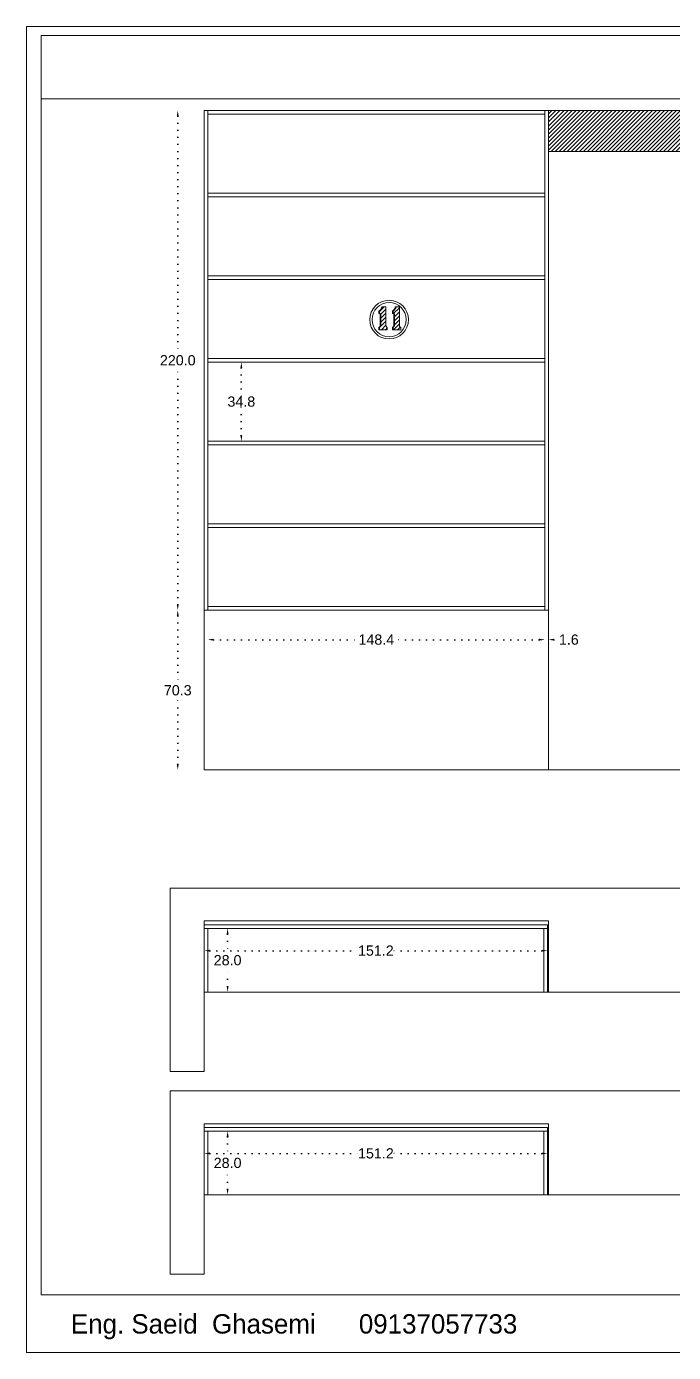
# Model space of a CAD drawing. Header units: inches. Extents: x -212 to 2684, y -258 to 1343.
# Drawn here: x 931 to 1216, y -258 to 326 of the extents above; entities that cross this region are included whole.
import ezdxf

# ---------------------------------------------------------------- set-up
doc = ezdxf.new("R2010")
doc.units = ezdxf.units.IN
doc.header["$MEASUREMENT"] = 0
doc.linetypes.add('ACAD_ISO07W100', pattern=[3, 0, -3])
doc.styles.get("Standard").update_dxf_attribs({"font": 'arial.ttf'})
doc.dimstyles.get("Standard").update_dxf_attribs({"dimtxt": 4.5, "dimasz": 2.5, "dimexe": 0.18, "dimexo": 0.0625, "dimgap": 0.09, "dimtad": 0, "dimtih": 1, "dimtoh": 1, "dimdec": 1, "dimzin": 0, "dimdsep": 46, "dimtxsty": 'Standard', "dimcen": 0.09, "dimse1": 1, "dimse2": 1, "dimadec": 0, "dimazin": 0, "dimtfac": 1, "dimtdec": 1, "dimtofl": 0, "dimtmove": 0, "dimatfit": 3, "dimfxl": 1, "dimtolj": 1, "dimtzin": 0, "dimarcsym": 0})
pattern_1 = [(45, (4126.0049, -1005.8881), (-0.8838835, 0.8838835), [])]

# ---------------------------------------------------------------- blocks, each defined once
blk = doc.blocks.new('*D19')
at = {"color": 0, "linetype": 'ACAD_ISO07W100', "lineweight": -2, "transparency": 16777216}
for p, q in [((1019.34, -73.57), (1019.34, -82.68)), ((1019.34, -96.57), (1019.34, -87.46))]:
    blk.add_line(p, q, dxfattribs=at)
at = {"color": 0, "transparency": 16777216}
for points in [[(1018.92, -73.57), (1019.76, -73.57), (1019.34, -71.07)], [(1018.92, -96.57), (1019.76, -96.57), (1019.34, -99.07)]]:
    blk.add_solid(points, dxfattribs=at)
at = {"layer": 'Defpoints', "color": 0, "transparency": 16777216}
for p in [(1014.02, -71.07), (1019.34, -71.07), (1010.62, -99.07)]:
    blk.add_point(p, dxfattribs=at)
at = {"color": 0, "lineweight": 20, "transparency": 16777216, "insert": (1019.34, -85.07), "char_height": 4.5, "attachment_point": 5}
blk.add_mtext('\\A1;28.0', dxfattribs=at)
blk = doc.blocks.new('*D33')
at = {"color": 0, "linetype": 'ACAD_ISO07W100', "lineweight": -2, "transparency": 16777216}
for p, q in [((997.39, 66.56), (997.39, 36.15)), ((997.39, 1.26), (997.39, 31.37))]:
    blk.add_line(p, q, dxfattribs=at)
at = {"color": 0, "transparency": 16777216}
for points in [[(996.97, 66.56), (997.81, 66.56), (997.39, 69.06)], [(996.97, 1.26), (997.81, 1.26), (997.39, -1.24)]]:
    blk.add_solid(points, dxfattribs=at)
at = {"layer": 'Defpoints', "color": 0, "transparency": 16777216}
for p in [(997.39, 69.06), (1009.02, 69.06), (1009.02, -1.24)]:
    blk.add_point(p, dxfattribs=at)
at = {"color": 0, "lineweight": 20, "transparency": 16777216, "insert": (997.39, 33.76), "char_height": 4.5, "attachment_point": 5}
blk.add_mtext('\\A1;70.3', dxfattribs=at)
blk = doc.blocks.new('*D35')
at = {"color": 0, "linetype": 'ACAD_ISO07W100', "lineweight": -2, "transparency": 16777216}
for p, q in [((997.39, 286.56), (997.39, 181.45)), ((997.39, 71.56), (997.39, 176.67))]:
    blk.add_line(p, q, dxfattribs=at)
at = {"color": 0, "transparency": 16777216}
for points in [[(996.97, 286.56), (997.81, 286.56), (997.39, 289.06)], [(996.97, 71.56), (997.81, 71.56), (997.39, 69.06)]]:
    blk.add_solid(points, dxfattribs=at)
at = {"layer": 'Defpoints', "color": 0, "transparency": 16777216}
for p in [(1009.02, 289.06), (997.39, 69.06), (1009.02, 69.06)]:
    blk.add_point(p, dxfattribs=at)
at = {"color": 0, "lineweight": 20, "transparency": 16777216, "insert": (997.39, 179.06), "char_height": 4.5, "attachment_point": 5}
blk.add_mtext('\\A1;220.0', dxfattribs=at)
blk = doc.blocks.new('*D116')
at = {"color": 0, "linetype": 'ACAD_ISO07W100', "lineweight": -2, "transparency": 16777216}
for p, q in [((1011.52, -80.85), (1077.17, -80.85)), ((1157.72, -80.85), (1092.07, -80.85))]:
    blk.add_line(p, q, dxfattribs=at)
at = {"color": 0, "transparency": 16777216}
for points in [[(1011.52, -80.44), (1011.52, -81.27), (1009.02, -80.85)], [(1157.72, -80.44), (1157.72, -81.27), (1160.22, -80.85)]]:
    blk.add_solid(points, dxfattribs=at)
at = {"layer": 'Defpoints', "color": 0, "transparency": 16777216}
for p in [(1009.02, -71.07), (1160.22, -71.07), (1009.02, -80.85)]:
    blk.add_point(p, dxfattribs=at)
at = {"color": 0, "lineweight": 20, "transparency": 16777216, "insert": (1084.62, -80.85), "char_height": 4.5, "attachment_point": 5}
blk.add_mtext('\\A1;151.2', dxfattribs=at)
blk = doc.blocks.new('*D179')
at = {"color": 0, "linetype": 'ACAD_ISO07W100', "lineweight": -2, "transparency": 16777216}
for p, q in [((997.39, 66.56), (997.39, 36.15)), ((997.39, 1.26), (997.39, 31.37))]:
    blk.add_line(p, q, dxfattribs=at)
at = {"color": 0, "transparency": 16777216}
for points in [[(996.97, 66.56), (997.81, 66.56), (997.39, 69.06)], [(996.97, 1.26), (997.81, 1.26), (997.39, -1.24)]]:
    blk.add_solid(points, dxfattribs=at)
at = {"layer": 'Defpoints', "color": 0, "transparency": 16777216}
for p in [(997.39, 69.06), (1009.02, 69.06), (1009.02, -1.24)]:
    blk.add_point(p, dxfattribs=at)
at = {"color": 0, "lineweight": 20, "transparency": 16777216, "insert": (997.39, 33.76), "char_height": 4.5, "attachment_point": 5}
blk.add_mtext('\\A1;70.3', dxfattribs=at)
blk = doc.blocks.new('*D181')
at = {"color": 0, "linetype": 'ACAD_ISO07W100', "lineweight": -2, "transparency": 16777216}
for p, q in [((997.39, 286.56), (997.39, 181.45)), ((997.39, 71.56), (997.39, 176.67))]:
    blk.add_line(p, q, dxfattribs=at)
at = {"color": 0, "transparency": 16777216}
for points in [[(996.97, 286.56), (997.81, 286.56), (997.39, 289.06)], [(996.97, 71.56), (997.81, 71.56), (997.39, 69.06)]]:
    blk.add_solid(points, dxfattribs=at)
at = {"layer": 'Defpoints', "color": 0, "transparency": 16777216}
for p in [(1009.02, 289.06), (997.39, 69.06), (1009.02, 69.06)]:
    blk.add_point(p, dxfattribs=at)
at = {"color": 0, "lineweight": 20, "transparency": 16777216, "insert": (997.39, 179.06), "char_height": 4.5, "attachment_point": 5}
blk.add_mtext('\\A1;220.0', dxfattribs=at)
blk = doc.blocks.new('*D180')
at = {"color": 0, "linetype": 'ACAD_ISO07W100', "lineweight": -2, "transparency": 16777216}
for p, q in [((1013.12, 56.07), (1077.36, 56.07)), ((1156.52, 56.07), (1092.28, 56.07))]:
    blk.add_line(p, q, dxfattribs=at)
at = {"color": 0, "transparency": 16777216}
for points in [[(1013.12, 56.49), (1013.12, 55.65), (1010.62, 56.07)], [(1156.52, 56.49), (1156.52, 55.65), (1159.02, 56.07)]]:
    blk.add_solid(points, dxfattribs=at)
at = {"layer": 'Defpoints', "color": 0, "transparency": 16777216}
for p in [(1010.62, 69.06), (1159.02, 69.06), (1010.62, 56.07)]:
    blk.add_point(p, dxfattribs=at)
at = {"color": 0, "lineweight": 20, "transparency": 16777216, "insert": (1084.82, 56.07), "char_height": 4.5, "attachment_point": 5}
blk.add_mtext('\\A1;148.4', dxfattribs=at)
blk = doc.blocks.new('*D182')
at = {"color": 0, "linetype": 'ACAD_ISO07W100', "lineweight": -2, "transparency": 16777216}
for p, q in [((1156.52, 56.07), (1154.02, 56.07)), ((1163.12, 56.07), (1165.62, 56.07))]:
    blk.add_line(p, q, dxfattribs=at)
at = {"color": 0, "transparency": 16777216}
for points in [[(1156.52, 56.49), (1156.52, 55.65), (1159.02, 56.07)], [(1163.12, 56.49), (1163.12, 55.65), (1160.62, 56.07)]]:
    blk.add_solid(points, dxfattribs=at)
at = {"layer": 'Defpoints', "color": 0, "transparency": 16777216}
for p in [(1159.02, 69.06), (1160.62, 56.07), (1160.62, -1.24)]:
    blk.add_point(p, dxfattribs=at)
at = {"color": 0, "lineweight": 20, "transparency": 16777216, "insert": (1169.59, 56.07), "char_height": 4.5, "attachment_point": 5}
blk.add_mtext('\\A1;1.6', dxfattribs=at)
blk = doc.blocks.new('*D183')
at = {"color": 0, "linetype": 'ACAD_ISO07W100', "lineweight": -2, "transparency": 16777216}
for p, q in [((1025.38, 175.76), (1025.38, 163.25)), ((1025.38, 145.96), (1025.38, 158.47))]:
    blk.add_line(p, q, dxfattribs=at)
at = {"color": 0, "transparency": 16777216}
for points in [[(1024.97, 175.76), (1025.8, 175.76), (1025.38, 178.26)], [(1024.97, 145.96), (1025.8, 145.96), (1025.38, 143.46)]]:
    blk.add_solid(points, dxfattribs=at)
at = {"layer": 'Defpoints', "color": 0, "transparency": 16777216}
for p in [(1084.82, 178.26), (1025.38, 143.46), (1084.82, 143.46)]:
    blk.add_point(p, dxfattribs=at)
at = {"color": 0, "lineweight": 20, "transparency": 16777216, "insert": (1025.38, 160.86), "char_height": 4.5, "attachment_point": 5}
blk.add_mtext('\\A1;34.8', dxfattribs=at)
blk = doc.blocks.new('*D186')
at = {"color": 0, "linetype": 'ACAD_ISO07W100', "lineweight": -2, "transparency": 16777216}
for p, q in [((1019.34, -162.82), (1019.34, -171.93)), ((1019.34, -185.82), (1019.34, -176.71))]:
    blk.add_line(p, q, dxfattribs=at)
at = {"color": 0, "transparency": 16777216}
for points in [[(1018.92, -162.82), (1019.76, -162.82), (1019.34, -160.32)], [(1018.92, -185.82), (1019.76, -185.82), (1019.34, -188.32)]]:
    blk.add_solid(points, dxfattribs=at)
at = {"layer": 'Defpoints', "color": 0, "transparency": 16777216}
for p in [(1014.02, -160.32), (1019.34, -160.32), (1010.62, -188.32)]:
    blk.add_point(p, dxfattribs=at)
at = {"color": 0, "lineweight": 20, "transparency": 16777216, "insert": (1019.34, -174.32), "char_height": 4.5, "attachment_point": 5}
blk.add_mtext('\\A1;28.0', dxfattribs=at)
blk = doc.blocks.new('*D185')
at = {"color": 0, "linetype": 'ACAD_ISO07W100', "lineweight": -2, "transparency": 16777216}
for p, q in [((1011.52, -170.11), (1077.17, -170.11)), ((1157.72, -170.11), (1092.07, -170.11))]:
    blk.add_line(p, q, dxfattribs=at)
at = {"color": 0, "transparency": 16777216}
for points in [[(1011.52, -169.69), (1011.52, -170.52), (1009.02, -170.11)], [(1157.72, -169.69), (1157.72, -170.52), (1160.22, -170.11)]]:
    blk.add_solid(points, dxfattribs=at)
at = {"layer": 'Defpoints', "color": 0, "transparency": 16777216}
for p in [(1009.02, -160.32), (1160.22, -160.32), (1009.02, -170.11)]:
    blk.add_point(p, dxfattribs=at)
at = {"color": 0, "lineweight": 20, "transparency": 16777216, "insert": (1084.62, -170.11), "char_height": 4.5, "attachment_point": 5}
blk.add_mtext('\\A1;151.2', dxfattribs=at)

msp = doc.modelspace()

# ---------------------------------------------------------------- hatches: boundary and pattern name
at = {"lineweight": 20}
h = msp.add_hatch(dxfattribs=at)
h.set_pattern_fill('ANSI31', color=256, scale=10)
h.set_pattern_definition([(45, (827.1378, 0), (-0.8838835, 0.8838835), [])])
h.paths.add_polyline_path([(1223.92, 289.06), (1160.62, 289.06), (1160.62, 271.06), (1223.92, 271.06)])
h.paths.add_polyline_path([(1561.92, 289.06), (1497.02, 289.06), (1497.02, 269.86), (1561.92, 269.86)])
h = msp.add_hatch(dxfattribs=at)
h.set_pattern_fill('ANSI31', color=256, scale=10)
h.set_pattern_definition(pattern_1)
h.paths.add_polyline_path([(1089.49, 193.68), (1089.42, 193.72), (1089.35, 193.76), (1089.28, 193.82), (1089.22, 193.88), (1089.17, 193.94), (1089.13, 194.01), (1089.1, 194.09), (1089.07, 194.17), (1089.06, 194.25), (1089.05, 194.34), (1089.05, 202.62), (1087.5, 202.62), (1087.47, 202.43), (1087.43, 202.24), (1087.38, 202.05), (1087.31, 201.87), (1087.22, 201.7), (1087.12, 201.53), (1087, 201.37), (1086.87, 201.23), (1086.73, 201.1), (1086.58, 200.97), (1086.41, 200.87), (1086.24, 200.77), (1086.24, 199.6), (1086.58, 199.6), (1086.84, 199.58), (1086.84, 194.37), (1086.83, 194.29), (1086.81, 194.21), (1086.78, 194.13), (1086.75, 194.06), (1086.7, 193.99), (1086.65, 193.93), (1086.6, 193.87), (1086.53, 193.82), (1086.47, 193.77), (1086.4, 193.73), (1086.32, 193.7), (1086.24, 193.68), (1086.24, 192.49), (1089.65, 192.49), (1089.65, 193.64), (1089.57, 193.66)])
h = msp.add_hatch(dxfattribs=at)
h.set_pattern_fill('ANSI31', color=256, scale=10)
h.set_pattern_definition(pattern_1)
h.paths.add_polyline_path([(1095.42, 193.68), (1095.35, 193.72), (1095.27, 193.76), (1095.21, 193.82), (1095.15, 193.88), (1095.1, 193.94), (1095.06, 194.01), (1095.02, 194.09), (1095, 194.17), (1094.98, 194.25), (1094.98, 194.34), (1094.98, 202.62), (1093.42, 202.62), (1093.4, 202.43), (1093.36, 202.24), (1093.31, 202.05), (1093.23, 201.87), (1093.15, 201.7), (1093.04, 201.53), (1092.93, 201.37), (1092.8, 201.23), (1092.66, 201.1), (1092.5, 200.97), (1092.34, 200.87), (1092.17, 200.77), (1092.17, 199.6), (1092.51, 199.6), (1092.77, 199.58), (1092.77, 194.37), (1092.76, 194.29), (1092.74, 194.21), (1092.71, 194.13), (1092.67, 194.06), (1092.63, 193.99), (1092.58, 193.93), (1092.52, 193.87), (1092.46, 193.82), (1092.4, 193.77), (1092.32, 193.73), (1092.25, 193.7), (1092.17, 193.68), (1092.17, 192.49), (1095.58, 192.49), (1095.58, 193.64), (1095.5, 193.66)])

# ---------------------------------------------------------------- linework, layer by layer
for p, q in [((1009.02, -1.24), (1009.02, 289.06)), ((1561.92, 289.06), (1009.02, 289.06)), ((1010.62, 69.06), (1010.62, 289.06)), ((1159.02, 289.06), (1010.62, 289.06)), ((1159.02, 287.46), (1010.62, 287.46)), ((1159.02, 69.06), (1159.02, 289.06)), ((1160.62, -1.24), (1160.62, 289.06)), ((1160.62, 289.06), (1561.92, 289.06)), ((1160.62, 271.06), (1223.92, 271.06)), ((1159.02, 252.66), (1010.62, 252.66)), ((1159.02, 251.06), (1010.62, 251.06)), ((1159.02, 216.26), (1010.62, 216.26)), ((1159.02, 214.66), (1010.62, 214.66)), ((1086.24, 200.77), (1086.24, 199.6)), ((1092.17, 200.77), (1092.17, 199.6)), ((1086.24, 192.49), (1089.65, 192.49)), ((1092.17, 192.49), (1095.58, 192.49)), ((1159.02, 179.86), (1010.62, 179.86)), ((1159.02, 178.26), (1010.62, 178.26)), ((1159.02, 143.46), (1010.62, 143.46)), ((1159.02, 141.86), (1010.62, 141.86)), ((1159.02, 107.06), (1010.62, 107.06)), ((1159.02, 105.46), (1010.62, 105.46)), ((1159.02, 70.66), (1010.62, 70.66)), ((1160.62, 69.06), (1009.02, 69.06)), ((1160.62, 69.06), (1009.02, 69.06)), ((1160.62, -1.24), (1160.62, 68.76)), ((1009.02, -1.24), (1561.92, -1.24)), ((994.02, -133.99), (994.02, -53.33)), ((994.02, -53.33), (1657.47, -53.33)), ((1009.02, -67.77), (1160.62, -67.77)), ((1009.02, -133.99), (1009.02, -67.77)), ((1160.22, -69.47), (1009.02, -69.47)), ((1009.02, -97.47), (1009.02, -69.47)), ((1160.22, -99.07), (1160.22, -69.47)), ((1160.62, -99.07), (1160.62, -67.77)), ((1160.62, -97.47), (1160.62, -69.47)), ((1160.22, -71.07), (1009.02, -71.07)), ((1010.62, -99.07), (1010.62, -71.07)), ((1158.62, -99.07), (1158.62, -71.07)), ((1160.62, -99.07), (1009.02, -99.07)), ((1160.62, -99.07), (1223.92, -99.07)), ((1009.02, -133.99), (994.02, -133.99)), ((994.02, -223.24), (994.02, -142.58)), ((994.02, -142.58), (1657.47, -142.58)), ((1009.02, -223.24), (1009.02, -157.02)), ((1009.02, -157.02), (1160.62, -157.02)), ((1160.62, -188.32), (1160.62, -157.02)), ((1009.02, -186.72), (1009.02, -158.72)), ((1160.22, -158.72), (1009.02, -158.72)), ((1160.22, -160.32), (1009.02, -160.32)), ((1010.62, -188.32), (1010.62, -160.32)), ((1158.62, -188.32), (1158.62, -160.32)), ((1160.22, -188.32), (1160.22, -158.72)), ((1160.62, -186.72), (1160.62, -158.72)), ((1160.62, -188.32), (1009.02, -188.32)), ((1160.62, -188.32), (1223.92, -188.32)), ((1009.02, -223.24), (994.02, -223.24))]:
    msp.add_line(p, q, dxfattribs=at)
for points in [[(930.79, -257.76), (1756.42, -257.76), (1756.42, 326.02), (930.79, 326.02)], [(937.23, 322.01), (1288.15, 322.01), (1288.15, 294.21), (937.23, 294.21)], [(937.23, -232.37), (1747.14, -232.37), (1747.14, 294.21), (937.23, 294.21)]]:
    msp.add_lwpolyline(points, close=True, dxfattribs=at)
for points in [[(1085.98, 192.44), (1089.65, 192.44), (1089.65, 192.49), (1089.65, 193.64), (1089.57, 193.66), (1089.49, 193.68), (1089.42, 193.72), (1089.35, 193.76), (1089.28, 193.82), (1089.22, 193.88), (1089.17, 193.94), (1089.13, 194.01), (1089.1, 194.09), (1089.07, 194.17), (1089.06, 194.25), (1089.05, 194.34), (1089.05, 202.62), (1089.05, 202.67), (1087.25, 202.67), (1087.22, 202.48), (1087.18, 202.28), (1087.13, 202.1), (1087.05, 201.91), (1086.96, 201.74), (1086.86, 201.57), (1086.74, 201.41), (1086.61, 201.26), (1086.47, 201.13), (1086.32, 201.01), (1086.15, 200.9), (1085.98, 200.8), (1085.98, 199.6), (1086.24, 199.6), (1086.58, 199.6), (1086.58, 194.34), (1086.57, 194.26), (1086.55, 194.18), (1086.52, 194.1), (1086.49, 194.02), (1086.44, 193.95), (1086.39, 193.89), (1086.34, 193.83), (1086.27, 193.78), (1086.21, 193.73), (1086.13, 193.69), (1086.06, 193.66), (1085.98, 193.64), (1085.98, 192.44), (1086.24, 192.49), (1086.24, 193.68), (1086.32, 193.7), (1086.4, 193.73), (1086.47, 193.77), (1086.53, 193.82), (1086.6, 193.87), (1086.65, 193.93), (1086.7, 193.99), (1086.75, 194.06), (1086.78, 194.13), (1086.81, 194.21), (1086.83, 194.29), (1086.84, 194.37), (1086.84, 199.58), (1086.58, 199.6)], [(1085.98, 200.8), (1086.24, 200.77), (1086.41, 200.87), (1086.58, 200.97), (1086.73, 201.1), (1086.87, 201.23), (1087, 201.37), (1087.12, 201.53), (1087.22, 201.7), (1087.31, 201.87), (1087.38, 202.05), (1087.43, 202.24), (1087.47, 202.43), (1087.5, 202.62)], [(1087.25, 202.67), (1087.5, 202.62), (1089.05, 202.62)], [(1091.91, 192.44), (1095.58, 192.44), (1095.58, 192.49), (1095.58, 193.64), (1095.5, 193.66), (1095.42, 193.68), (1095.35, 193.72), (1095.27, 193.76), (1095.21, 193.82), (1095.15, 193.88), (1095.1, 193.94), (1095.06, 194.01), (1095.02, 194.09), (1095, 194.17), (1094.98, 194.25), (1094.98, 194.34), (1094.98, 202.62), (1094.98, 202.67), (1093.17, 202.67), (1093.15, 202.48), (1093.11, 202.28), (1093.05, 202.1), (1092.98, 201.91), (1092.89, 201.74), (1092.79, 201.57), (1092.67, 201.41), (1092.54, 201.26), (1092.4, 201.13), (1092.24, 201.01), (1092.08, 200.9), (1091.91, 200.8), (1091.91, 199.6), (1092.17, 199.6), (1092.51, 199.6), (1092.51, 194.34), (1092.5, 194.26), (1092.48, 194.18), (1092.45, 194.1), (1092.41, 194.02), (1092.37, 193.95), (1092.32, 193.89), (1092.26, 193.83), (1092.2, 193.78), (1092.13, 193.73), (1092.06, 193.69), (1091.99, 193.66), (1091.91, 193.64), (1091.91, 192.44), (1092.17, 192.49), (1092.17, 193.68), (1092.25, 193.7), (1092.32, 193.73), (1092.4, 193.77), (1092.46, 193.82), (1092.52, 193.87), (1092.58, 193.93), (1092.63, 193.99), (1092.67, 194.06), (1092.71, 194.13), (1092.74, 194.21), (1092.76, 194.29), (1092.77, 194.37), (1092.77, 199.58), (1092.51, 199.6)], [(1091.91, 200.8), (1092.17, 200.77), (1092.34, 200.87), (1092.5, 200.97), (1092.66, 201.1), (1092.8, 201.23), (1092.93, 201.37), (1093.04, 201.53), (1093.15, 201.7), (1093.23, 201.87), (1093.31, 202.05), (1093.36, 202.24), (1093.4, 202.43), (1093.42, 202.62)], [(1093.17, 202.67), (1093.42, 202.62), (1094.98, 202.62)]]:
    msp.add_lwpolyline(points, dxfattribs=at)
for radius in [8.52, 7.52]:
    msp.add_circle((1090.46, 196.97), radius, dxfattribs=at)

# ---------------------------------------------------------------- texts
at = {"lineweight": 20, "insert": (916.23, -240.9), "char_height": 8.5286, "attachment_point": 1}
msp.add_mtext_dynamic_manual_height_columns('{\\fPlantagenet Cherokee|b0|i0|c0|p18;^IEng. Saeid  Ghasemi      09137057733}', width=376.7178, gutter_width=42.13, heights=[0], dxfattribs=at)

# ---------------------------------------------------------------- dimensions: what is measured, and where the dimension line sits
at = {"lineweight": 20}
for base, p1, p2, angle, picture, middle in [((997.39, 69.06), (1009.02, 289.06), (1009.02, 69.06), 90, '*D35', (997.39, 179.06)), ((997.39, 69.06), (1009.02, 289.06), (1009.02, 69.06), 90, '*D181', (997.39, 179.06)), ((1025.38, 143.46), (1084.82, 178.26), (1084.82, 143.46), 90, '*D183', (1025.38, 160.86)), ((1019.34, -71.07), (1010.62, -99.07), (1014.02, -71.07), 270, '*D19', (1019.34, -85.07)), ((1019.34, -160.32), (1010.62, -188.32), (1014.02, -160.32), 270, '*D186', (1019.34, -174.32))]:
    dim = msp.add_linear_dim(base=base, p1=p1, p2=p2, angle=angle, dimstyle='Standard', dxfattribs=at)
    dim.commit()
    dim.dimension.update_dxf_attribs({"geometry": picture, "text_midpoint": middle})
for picture in ['*D33', '*D179']:
    dim = msp.add_linear_dim(base=(997.39, 69.06), p1=(1009.02, -1.24), p2=(1009.02, 69.06), angle=270, dimstyle='Standard', dxfattribs=at)
    dim.commit()
    dim.dimension.update_dxf_attribs({"geometry": picture, "text_midpoint": (997.39, 33.76), "dimtype": 160})
for base, p1, p2, picture, middle in [((1010.62, 56.07), (1159.02, 69.06), (1010.62, 69.06), '*D180', (1084.82, 56.07)), ((1009.02, -80.85), (1160.22, -71.07), (1009.02, -71.07), '*D116', (1084.62, -80.85)), ((1009.02, -170.11), (1160.22, -160.32), (1009.02, -160.32), '*D185', (1084.62, -170.11))]:
    dim = msp.add_linear_dim(base=base, p1=p1, p2=p2, dimstyle='Standard', dxfattribs=at)
    dim.commit()
    dim.dimension.update_dxf_attribs({"geometry": picture, "text_midpoint": middle})
dim = msp.add_linear_dim(base=(1160.62, 56.07), p1=(1159.02, 69.06), p2=(1160.62, -1.24), dimstyle='Standard', dxfattribs=at)
dim.commit()
dim.dimension.update_dxf_attribs({"geometry": '*D182', "text_midpoint": (1169.59, 56.07), "dimtype": 160})

doc.saveas('drawing.dxf')
